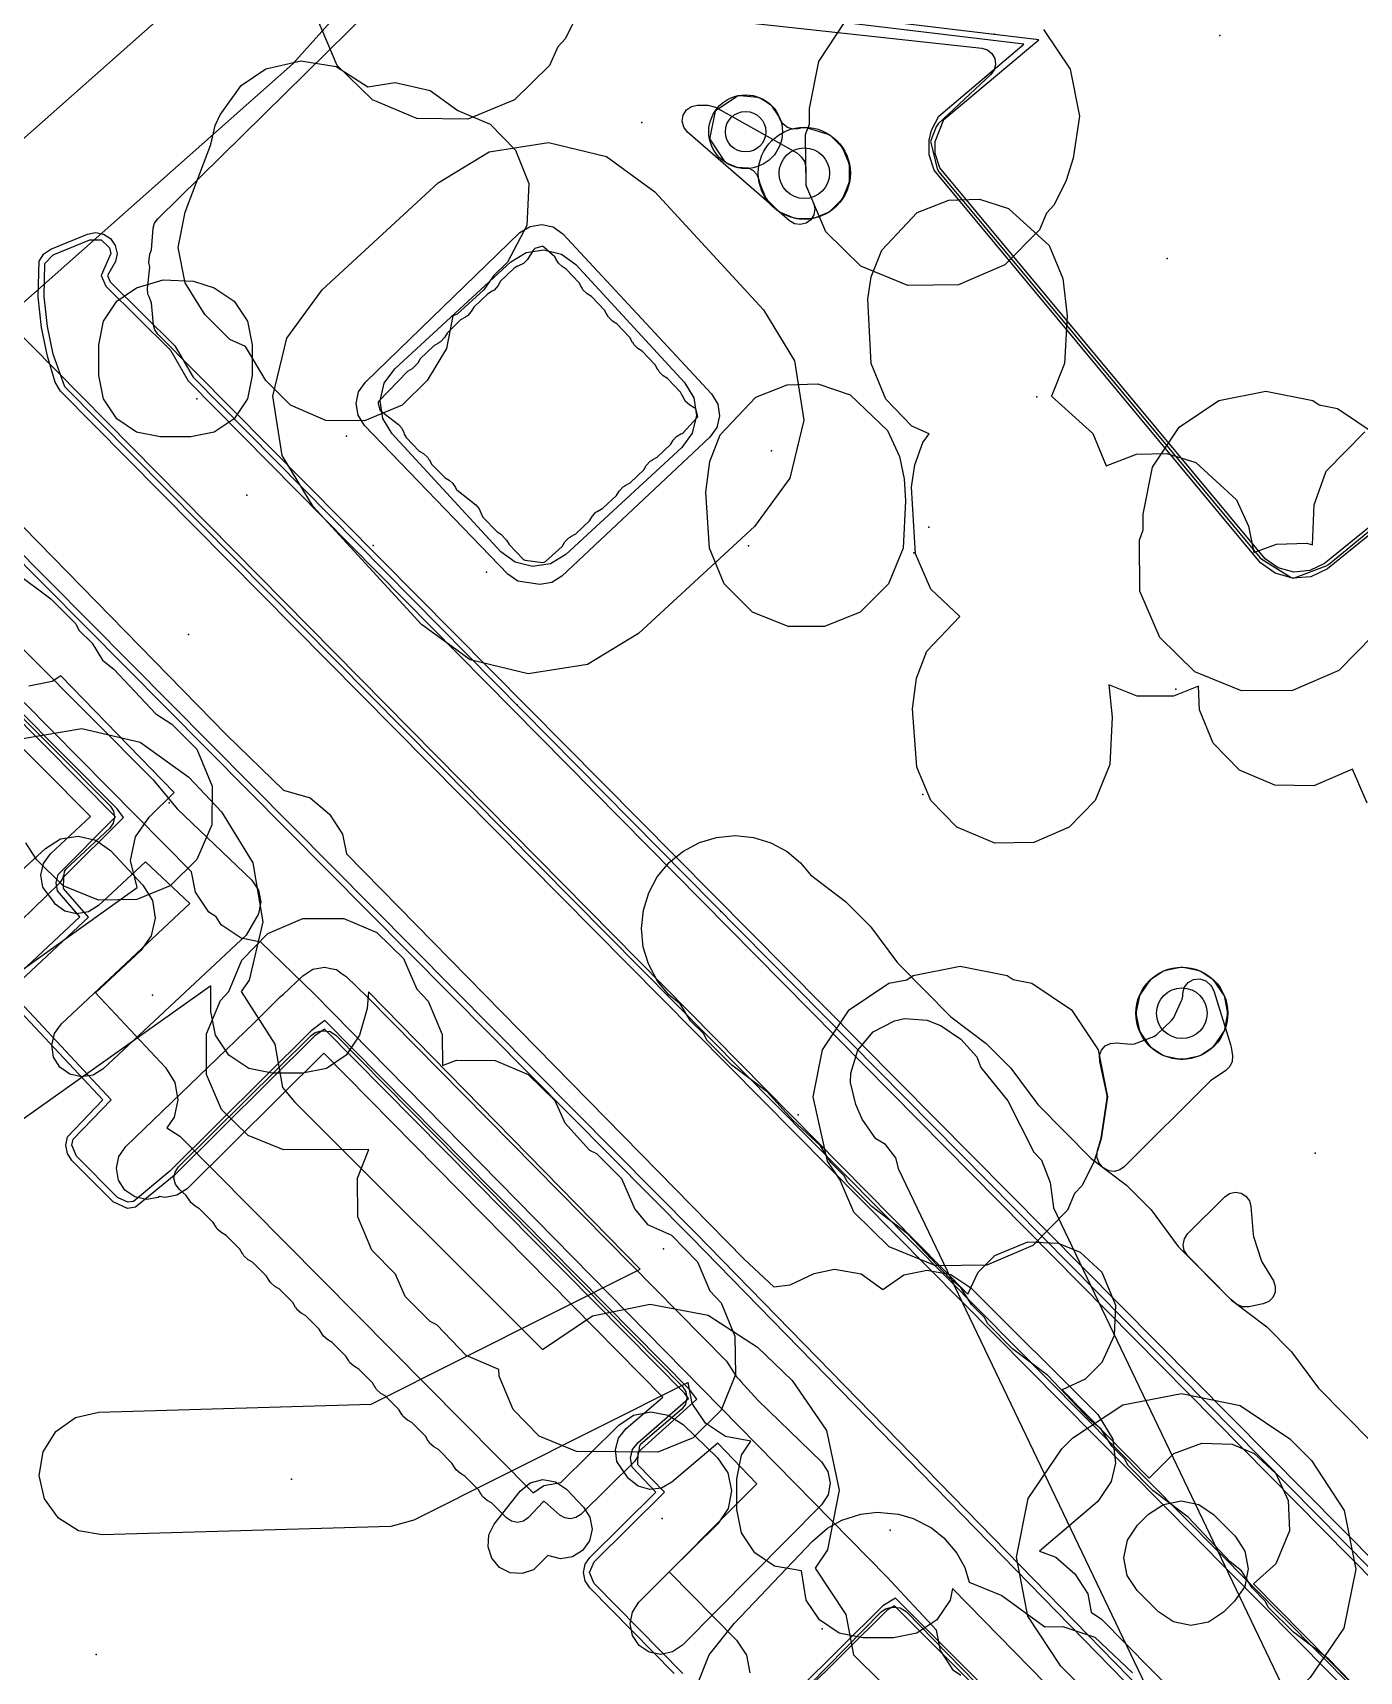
# Model space of a CAD drawing. Header units: metres. Extents: x -2677 to -840, y 169 to 1487.
# Drawn here: x -1952.8 to -1909.6, y 849.7 to 903.1 of the extents above; entities that cross this region are included whole.
import ezdxf

# ---------------------------------------------------------------- set-up
doc = ezdxf.new("R2010")
doc.units = ezdxf.units.M
for name, color, linetype in [('AI_GREENING_ALLOWED_ZONE', 4, 'Continuous'), ('AI_GREENING_EXCLUSIONS', 1, 'Continuous'), ('AI_GREENING_LAWN', 82, 'Continuous'), ('AI_GREENING_REJECTED', 6, 'Continuous'), ('AI_GREENING_SHRUBS', 92, 'Continuous')]:
    doc.layers.add(name, color=color, linetype=linetype)

# ---------------------------------------------------------------- blocks, each defined once
blk = doc.blocks.new('AI_SHRUB')
for radius in [1, 0.55]:
    blk.add_circle((0, 0), radius)

msp = doc.modelspace()

# ---------------------------------------------------------------- linework, layer by layer
at = {"layer": 'AI_GREENING_ALLOWED_ZONE'}
for points in [[(-1931.508, 899.846), (-1931.63, 900.006), (-1931.679, 900.2), (-1931.648, 900.398), (-1931.541, 900.568), (-1931.376, 900.683), (-1931.179, 900.723), (-1930.838, 900.723), (-1930.592, 900.659), (-1927.945, 899.164), (-1927.84, 899.085), (-1927.797, 899.043), (-1927.688, 898.882), (-1927.649, 898.692), (-1927.644, 898.153), (-1927.624, 898.058), (-1927.396, 897.527), (-1927.355, 897.34), (-1927.388, 897.152), (-1927.489, 896.989), (-1927.643, 896.877), (-1927.829, 896.83), (-1928.018, 896.857), (-1928.183, 896.953), (-1931.508, 899.846)], [(-1918.073, 869.573), (-1918.078, 869.76), (-1918.015, 869.935), (-1917.891, 870.075), (-1917.725, 870.16), (-1917.539, 870.178), (-1917.048, 870.133), (-1916.938, 870.148), (-1916.307, 870.386), (-1916.225, 870.437), (-1915.728, 870.904), (-1915.672, 870.982), (-1915.391, 871.604), (-1915.369, 871.698), (-1915.366, 871.776), (-1915.318, 871.976), (-1915.192, 872.14), (-1915.012, 872.239), (-1914.807, 872.257), (-1914.612, 872.191), (-1914.46, 872.051), (-1914.43, 872.009), (-1914.359, 871.868), (-1913.808, 870.121), (-1913.789, 870.039), (-1913.751, 869.758), (-1913.76, 869.573), (-1913.836, 869.403), (-1913.968, 869.274), (-1914.43, 868.965), (-1914.467, 868.934), (-1917.275, 866.135), (-1917.421, 866.034), (-1917.594, 865.99), (-1917.771, 866.01), (-1917.93, 866.09), (-1917.969, 866.12), (-1918.103, 866.273), (-1918.165, 866.466), (-1918.145, 866.668), (-1918.032, 867.031), (-1918.023, 867.068), (-1917.826, 868.375), (-1917.829, 868.465), (-1918.073, 869.573)], [(-1912.414, 862.421), (-1912.35, 862.243), (-1912.356, 862.055), (-1912.432, 861.882), (-1912.567, 861.749), (-1912.741, 861.676), (-1913.211, 861.578), (-1913.423, 861.579), (-1913.615, 861.668), (-1913.747, 861.768), (-1913.802, 861.816), (-1915.21, 863.247), (-1915.317, 863.41), (-1915.354, 863.6), (-1915.315, 863.79), (-1915.207, 863.952), (-1913.995, 865.164), (-1913.838, 865.27), (-1913.654, 865.31), (-1913.468, 865.279), (-1913.306, 865.182), (-1913.192, 865.031), (-1913.143, 864.848), (-1913.073, 863.929), (-1913.062, 863.871), (-1912.807, 863.094), (-1912.785, 863.044), (-1912.414, 862.421)]]:
    msp.add_lwpolyline(points, close=True, dxfattribs=at)
at = {"layer": 'AI_GREENING_EXCLUSIONS'}
for points in [[(-1936.208, 911.169), (-1944.361, 902.069), (-1953.744, 893.763), (-1922.375, 861.985), (-1922.033, 862.706), (-1921.493, 863.246), (-1920.417, 863.694), (-1919.431, 863.655), (-1918.708, 863.353), (-1918.009, 862.706), (-1917.561, 861.63), (-1917.6, 860.644), (-1918.009, 859.762), (-1918.549, 859.222), (-1919.298, 858.868), (-1916.464, 855.997), (-1915.661, 856.799), (-1914.744, 857.14), (-1913.758, 857.101), (-1913.035, 856.799), (-1912.336, 856.152), (-1911.927, 855.27), (-1911.888, 854.284), (-1912.336, 853.208), (-1913.061, 852.55), (-1870.054, 808.983)], [(-1972.187, 904.971), (-1931.388, 863.842), (-1902.285, 834.041)], [(-1972.064, 905.129), (-1931.245, 863.982), (-1902.142, 834.181)], [(-1959.253, 904.894), (-1953.679, 899.162), (-1947.099, 904.986)], [(-1871.71, 857.333), (-1903.894, 891.093), (-1910.647, 885.616), (-1911.197, 885.362), (-1911.197, 885.362), (-1911.785, 885.316), (-1912.359, 885.475), (-1912.836, 885.811), (-1923.472, 898.605), (-1923.63, 899.106), (-1923.634, 899.577), (-1923.558, 899.902), (-1923.315, 900.367), (-1920.549, 902.704), (-1933.957, 904.326)], [(-1871.428, 857.326), (-1903.877, 891.365), (-1910.744, 885.791), (-1911.226, 885.56), (-1911.226, 885.56), (-1911.746, 885.512), (-1912.254, 885.645), (-1912.682, 885.94), (-1923.288, 898.683), (-1923.434, 899.147), (-1923.437, 899.539), (-1923.148, 900.258), (-1920.06, 902.846), (-1933.94, 904.526)], [(-1935.089, 903.684), (-1935.482, 902.894), (-1935.731, 902.627), (-1936.003, 902.014), (-1937.147, 900.891), (-1938.669, 900.271), (-1940.33, 900.287), (-1941.775, 900.891), (-1942.919, 902.014), (-1943.566, 903.523)], [(-1919.905, 903.189), (-1919.037, 901.892), (-1918.733, 900.361), (-1918.94, 898.99), (-1919.166, 898.265), (-1919.559, 897.475), (-1919.808, 897.208), (-1920.037, 896.659), (-1921.16, 895.515), (-1922.669, 894.868), (-1924.33, 894.852), (-1925.852, 895.472), (-1926.996, 896.595), (-1927.643, 898.104), (-1927.659, 899.765), (-1927.535, 900.101), (-1927.535, 900.614), (-1927.231, 902.145), (-1926.363, 903.442)], [(-1909.353, 877.989), (-1909.833, 879.096), (-1911.098, 878.548), (-1912.367, 878.565), (-1913.518, 879.063), (-1914.373, 879.94), (-1914.826, 881.024), (-1914.854, 881.796), (-1915.665, 881.474), (-1916.853, 881.474), (-1917.774, 881.842), (-1917.671, 880.785), (-1917.748, 879.24), (-1918.218, 878.075), (-1919.073, 877.198), (-1920.224, 876.7), (-1921.493, 876.683), (-1922.725, 877.198), (-1923.58, 878.075), (-1924.033, 879.159), (-1924.178, 881.059), (-1924.048, 882.057), (-1923.709, 882.932), (-1922.629, 884.069), (-1923.581, 884.955), (-1924.079, 886.106), (-1924.211, 888.277), (-1924.094, 889.004), (-1923.833, 889.728), (-1923.627, 890.014), (-1923.627, 890.014), (-1924.192, 890.267), (-1925.047, 891.144), (-1925.517, 892.309), (-1925.632, 894.399), (-1925.515, 895.126), (-1925.176, 896.001), (-1924.016, 897.223), (-1922.986, 897.63), (-1921.992, 897.657), (-1921.043, 897.357), (-1919.718, 896.146), (-1919.271, 895.071), (-1919.138, 893.854), (-1919.215, 892.309), (-1919.644, 891.242), (-1918.297, 890.024), (-1917.857, 888.974), (-1916.879, 889.352), (-1915.885, 889.379), (-1914.936, 889.079), (-1913.611, 887.868), (-1913.225, 887.012), (-1913.055, 886.147), (-1912.312, 886.426), (-1911.318, 886.453), (-1911.141, 886.397), (-1911.081, 887.703), (-1910.692, 888.801), (-1909.433, 890.08)], [(-1877.96, 816.723), (-1951.935, 891.408), (-1952.108, 891.699), (-1952.363, 892.548), (-1952.554, 893.477), (-1952.665, 894.481), (-1952.633, 895.641), (-1952.48, 895.874), (-1952.249, 896.029), (-1951.062, 896.516), (-1950.799, 896.569), (-1950.535, 896.519), (-1950.31, 896.373), (-1950.156, 896.153), (-1950.096, 895.891), (-1950.14, 895.626), (-1950.408, 895.17), (-1950.314, 894.963), (-1948.21, 892.883), (-1947.614, 891.864), (-1893.175, 836.778)], [(-1877.818, 816.864), (-1951.793, 891.548), (-1952.171, 892.606), (-1952.358, 893.516), (-1952.465, 894.485), (-1952.447, 895.567), (-1952.173, 895.844), (-1950.986, 896.331), (-1950.61, 896.333), (-1950.339, 896.072), (-1950.296, 895.885), (-1950.609, 895.175), (-1950.462, 894.828), (-1948.351, 892.741), (-1947.776, 891.743), (-1893.178, 836.498)], [(-1909.158, 883.445), (-1910.281, 882.301), (-1911.79, 881.654), (-1913.45, 881.638), (-1914.973, 882.258), (-1916.117, 883.382), (-1916.764, 884.89), (-1916.78, 886.551), (-1916.656, 886.887), (-1916.656, 887.4), (-1916.351, 888.931), (-1915.484, 890.229), (-1914.187, 891.096), (-1912.656, 891.4), (-1911.125, 891.096), (-1911.125, 891.096), (-1910.926, 890.963), (-1910.323, 890.843), (-1909.026, 889.976)], [(-1961.21, 891.087), (-1948.914, 878.749), (-1948.134, 877.797), (-1945.707, 875.473), (-1945.488, 875.15), (-1945.409, 874.768), (-1945.483, 874.384), (-1945.892, 873.686), (-1950.542, 869.333), (-1950.873, 869.127), (-1951.258, 869.064), (-1951.638, 869.152), (-1951.955, 869.38), (-1952.161, 869.711), (-1952.225, 870.096), (-1952.136, 870.476), (-1951.909, 870.793), (-1947.725, 874.71), (-1949.165, 876.075), (-1950.695, 874.648), (-1951.027, 874.443), (-1951.412, 874.38), (-1951.791, 874.469), (-1952.108, 874.697), (-1952.128, 874.723), (-1952.129, 874.725), (-1952.134, 874.732), (-1952.518, 875.248), (-1952.581, 875.633), (-1952.492, 876.013), (-1952.264, 876.33), (-1950.96, 877.546), (-1961.911, 888.562)], [(-1953.233, 872.203), (-1951.024, 874.27), (-1951.844, 875.202), (-1951.834, 875.582), (-1949.888, 877.514), (-1950.093, 877.798), (-1961.887, 889.654)], [(-1953.369, 872.349), (-1951.306, 874.28), (-1952.032, 875.131), (-1952.077, 875.399), (-1952.016, 875.664), (-1950.149, 877.534), (-1961.885, 889.376)], [(-1954.095, 887.946), (-1946.523, 880.206), (-1944.673, 878.404), (-1943.797, 878.155), (-1943.176, 877.623), (-1942.747, 876.973), (-1942.622, 876.328), (-1929.656, 863.132), (-1928.696, 862.231), (-1928.163, 862.294), (-1927.377, 862.657), (-1926.71, 862.802), (-1925.847, 862.646), (-1925.135, 862.142), (-1924.456, 862.623), (-1923.691, 862.776), (-1922.926, 862.625), (-1922.276, 862.193), (-1918.135, 858.067), (-1917.643, 857.262), (-1917.554, 856.487), (-1917.698, 855.888), (-1918.13, 855.239), (-1920.037, 853.612), (-1919.498, 853.42), (-1918.882, 852.883), (-1918.459, 852.229), (-1918.348, 851.632), (-1918.014, 851.405), (-1910.755, 844.052)], [(-1953.41, 885.512), (-1952.251, 884.637), (-1951.441, 883.827), (-1951.336, 883.623), (-1950.907, 883.194), (-1950.565, 882.644), (-1950.194, 882.345), (-1948.831, 880.898), (-1948.307, 880.556), (-1947.497, 879.745), (-1946.992, 878.538), (-1947.006, 877.283), (-1947.497, 876.144), (-1948.363, 875.296), (-1949.446, 874.843), (-1950.702, 874.829), (-1951.853, 875.296), (-1952.719, 876.144), (-1953.067, 876.688)], [(-1956.22, 870.39), (-1949.435, 875.234), (-1949.656, 876.121), (-1949.494, 876.885), (-1949.053, 877.528), (-1948.232, 878.329), (-1951.923, 882.131), (-1952.205, 881.943), (-1952.97, 881.79)], [(-1922.603, 849.57), (-1922.839, 849.731), (-1923.266, 850.385), (-1923.39, 851.043), (-1925.005, 852.778), (-1943.676, 871.774), (-1945.407, 873.455), (-1946.052, 873.586), (-1946.699, 874.022), (-1946.868, 874.278), (-1947.106, 874.437), (-1947.538, 875.087), (-1947.668, 875.744), (-1953.123, 881.266)], [(-1953.166, 880.095), (-1951.241, 880.412), (-1949.341, 879.969), (-1947.756, 878.832), (-1946.696, 877.7), (-1945.666, 876.043), (-1945.349, 874.118), (-1945.792, 872.218), (-1946.053, 871.854), (-1944.948, 870.137), (-1944.699, 868.72), (-1944.307, 868.254), (-1936.232, 860.189), (-1934.604, 861.278), (-1932.723, 861.658), (-1930.836, 861.301), (-1929.223, 860.26), (-1928.099, 859.178), (-1926.972, 857.548), (-1926.567, 855.608), (-1926.948, 853.662), (-1927.348, 853.067), (-1926.348, 851.556), (-1926.093, 850.244), (-1920.454, 844.669)], [(-1954.982, 874.17), (-1952.431, 876.51), (-1951.934, 876.819), (-1951.357, 876.914), (-1950.787, 876.781), (-1950.311, 876.44), (-1949.251, 875.308), (-1948.942, 874.811), (-1948.847, 874.234), (-1948.98, 873.664), (-1949.321, 873.188), (-1950.8, 871.803), (-1948.52, 869.368), (-1948.215, 868.881), (-1948.115, 868.315), (-1948.236, 867.753), (-1948.468, 867.411), (-1948.052, 867.131), (-1936.537, 855.518), (-1936.183, 855.752), (-1935.637, 855.857), (-1933.745, 857.725), (-1933.265, 858.044), (-1932.7, 858.158), (-1932.135, 858.051), (-1931.651, 857.739), (-1930.527, 856.657), (-1930.189, 856.168), (-1930.067, 855.585), (-1930.181, 855.002), (-1930.513, 854.509), (-1932.103, 852.939), (-1929.911, 850.719), (-1929.588, 850.231), (-1929.476, 849.656)], [(-1907.384, 846.773), (-1910.61, 850.104), (-1911.763, 850.977), (-1912.574, 851.787), (-1912.68, 851.992), (-1913.108, 852.42), (-1913.45, 852.972), (-1913.822, 853.272), (-1915.185, 854.722), (-1916.338, 855.595), (-1917.148, 856.405), (-1917.254, 856.61), (-1917.682, 857.038), (-1918.024, 857.59), (-1918.396, 857.891), (-1919.759, 859.34), (-1920.912, 860.213), (-1921.722, 861.024), (-1921.828, 861.229), (-1922.256, 861.656), (-1922.598, 862.208), (-1922.97, 862.508), (-1924.333, 863.958), (-1925.486, 864.831), (-1926.296, 865.642), (-1926.402, 865.847), (-1926.83, 866.274), (-1927.172, 866.826), (-1928.072, 867.66), (-1928.907, 868.576), (-1930.06, 869.449), (-1930.87, 870.26), (-1930.977, 870.465), (-1931.404, 870.893), (-1931.747, 871.445), (-1932.118, 871.745), (-1932.481, 872.184), (-1932.78, 872.745), (-1932.78, 872.745), (-1932.946, 873.296), (-1933.005, 873.903), (-1932.943, 874.499), (-1932.77, 875.063), (-1932.49, 875.582), (-1932.104, 876.05), (-1931.658, 876.414), (-1931.114, 876.704), (-1930.559, 876.87), (-1929.947, 876.929), (-1929.356, 876.867), (-1928.789, 876.692), (-1928.26, 876.406), (-1927.819, 876.037), (-1927.499, 875.644), (-1926.352, 874.778), (-1925.542, 873.967), (-1924.666, 872.783), (-1922.925, 871.026), (-1921.778, 870.16), (-1920.968, 869.349), (-1920.092, 868.165), (-1918.351, 866.408), (-1917.204, 865.542), (-1916.394, 864.731), (-1915.518, 863.546), (-1913.776, 861.79), (-1912.63, 860.924), (-1911.82, 860.113), (-1910.943, 858.928), (-1909.202, 857.172)], [(-1915.823, 845.199), (-1922.872, 852.401), (-1922.947, 852.024), (-1923.381, 851.375), (-1924.03, 850.941), (-1924.795, 850.789), (-1925.795, 850.789), (-1926.56, 850.941), (-1927.209, 851.375), (-1927.643, 852.024), (-1927.795, 852.978), (-1928.667, 853.13), (-1929.316, 853.564), (-1929.75, 854.213), (-1929.902, 854.978), (-1929.902, 855.978), (-1929.75, 856.743), (-1929.447, 857.197), (-1930.269, 857.349), (-1930.918, 857.783), (-1931.352, 858.432), (-1931.487, 859.11), (-1940.419, 854.627), (-1941.171, 854.42), (-1950.576, 854.145), (-1951.346, 854.275), (-1952.007, 854.689), (-1952.459, 855.325), (-1952.633, 856.086), (-1952.503, 856.855), (-1952.089, 857.516), (-1951.453, 857.969), (-1950.692, 858.143), (-1941.817, 858.401), (-1933.051, 862.801), (-1941.901, 871.842), (-1941.94, 871.297), (-1942.19, 870.427), (-1942.624, 869.778), (-1943.273, 869.344), (-1944.038, 869.192), (-1945.038, 869.192), (-1945.803, 869.344), (-1946.452, 869.778), (-1946.886, 870.427), (-1947.038, 871.192), (-1947.038, 872.03), (-1953.496, 867.456)], [(-1931.936, 849.633), (-1934.693, 852.425), (-1934.843, 852.653), (-1934.895, 852.922), (-1934.84, 853.189), (-1934.687, 853.415), (-1932.541, 855.534), (-1933.31, 856.357), (-1933.362, 856.642), (-1933.294, 856.924), (-1933.118, 857.154), (-1931.468, 858.591), (-1931.59, 858.753), (-1943.33, 870.626), (-1943.645, 870.403), (-1948.238, 865.85), (-1949.49, 864.824), (-1949.749, 864.785), (-1950.22, 864.992), (-1951.563, 866.347), (-1951.714, 866.575), (-1951.766, 866.843), (-1951.712, 867.111), (-1950.562, 868.325), (-1953.402, 871.359)], [(-1931.653, 849.631), (-1934.551, 852.566), (-1934.695, 852.92), (-1934.546, 853.273), (-1932.254, 855.536), (-1933.125, 856.433), (-1933.113, 856.838), (-1931.204, 858.573), (-1931.439, 858.884), (-1943.324, 870.906), (-1943.765, 870.565), (-1948.378, 865.993), (-1949.556, 865.013), (-1949.741, 864.985), (-1950.078, 865.133), (-1951.421, 866.488), (-1951.566, 866.842), (-1951.527, 867.033), (-1950.283, 868.32), (-1953.256, 871.496)], [(-1903.525, 821.992), (-1924.615, 866.055), (-1924.712, 866.434), (-1925.056, 866.86), (-1925.363, 867.054), (-1925.813, 867.691), (-1926.024, 868.165), (-1926.195, 868.888), (-1926.186, 869.188), (-1925.954, 869.933), (-1925.455, 870.533), (-1924.764, 870.896), (-1924.436, 870.964), (-1923.694, 870.913), (-1923.242, 870.735), (-1922.603, 870.292), (-1922.074, 869.719), (-1921.948, 869.377), (-1921.07, 868.292), (-1920.224, 866.616), (-1919.973, 866.353), (-1919.69, 865.626), (-1919.58, 864.799), (-1899.304, 822.439)], [(-1903.525, 821.992), (-1924.615, 866.055), (-1924.712, 866.434), (-1925.056, 866.86), (-1925.363, 867.054), (-1925.813, 867.691), (-1926.024, 868.165), (-1926.195, 868.888), (-1926.186, 869.188), (-1925.954, 869.933), (-1925.455, 870.533), (-1924.764, 870.896), (-1924.436, 870.964), (-1923.694, 870.913), (-1923.242, 870.735), (-1922.603, 870.292), (-1922.074, 869.719), (-1921.948, 869.377), (-1921.07, 868.292), (-1920.224, 866.616), (-1919.973, 866.353), (-1919.69, 865.626), (-1919.58, 864.799), (-1899.304, 822.439)], [(-1931.204, 849.233), (-1930.802, 850.237), (-1929.981, 851.26), (-1927.437, 853.947), (-1926.948, 854.364), (-1926.471, 854.627), (-1925.852, 854.825), (-1925.329, 854.886), (-1924.634, 854.825), (-1924.152, 854.685), (-1923.55, 854.372), (-1923.153, 854.055), (-1922.727, 853.553), (-1922.465, 853.083), (-1922.329, 852.608), (-1921.267, 852.177), (-1919.865, 851.148), (-1919.279, 851.164), (-1918.229, 850.812), (-1917.005, 849.653)], [(-1919.061, 846.414), (-1924.728, 852.087), (-1925.139, 851.837), (-1930.717, 846.309)], [(-1919.206, 846.277), (-1924.755, 851.837), (-1925.003, 851.691), (-1930.576, 846.167)]]:
    msp.add_lwpolyline(points, dxfattribs=at)
for points in [[(-1946.054, 901.361), (-1945.246, 901.9), (-1944.106, 902.167), (-1942.951, 901.978), (-1941.924, 901.316), (-1941.03, 901.462), (-1939.89, 901.195), (-1938.991, 900.55), (-1937.932, 900.098), (-1937.114, 899.261), (-1936.678, 898.174), (-1936.74, 896.807), (-1937.368, 895.61), (-1937.825, 895.164), (-1938.144, 894.701), (-1939.01, 893.913), (-1939.15, 893.863), (-1939.364, 892.793), (-1939.993, 891.757), (-1940.803, 890.947), (-1942.028, 890.435), (-1943.294, 890.451), (-1944.441, 890.947), (-1945.251, 891.757), (-1945.906, 892.858), (-1946.421, 893.09), (-1947.231, 893.9), (-1947.872, 894.936), (-1948.102, 896.084), (-1947.875, 897.232), (-1947.041, 899.44), (-1946.895, 900.06), (-1946.736, 900.41), (-1946.054, 901.361)], [(-1945.02, 891.238), (-1944.56, 893.134), (-1943.41, 894.71), (-1939.63, 898.189), (-1937.965, 899.205), (-1936.037, 899.506), (-1934.141, 899.047), (-1932.565, 897.897), (-1929.031, 894.057), (-1928.015, 892.392), (-1927.714, 890.464), (-1928.173, 888.568), (-1929.323, 886.992), (-1933.104, 883.513), (-1934.769, 882.497), (-1936.697, 882.196), (-1938.593, 882.655), (-1940.169, 883.805), (-1943.703, 887.645), (-1944.719, 889.31), (-1945.02, 891.238)], [(-1935.886, 896.753), (-1935.565, 896.531), (-1930.726, 891.317), (-1930.522, 890.986), (-1930.46, 890.603), (-1930.548, 890.224), (-1930.774, 889.908), (-1935.599, 885.374), (-1935.93, 885.167), (-1936.315, 885.103), (-1937.039, 885.217), (-1937.359, 885.44), (-1942.026, 890.29), (-1942.237, 890.618), (-1942.306, 891.001), (-1942.223, 891.382), (-1942.001, 891.702), (-1936.964, 896.569), (-1936.632, 896.774), (-1936.247, 896.835), (-1935.886, 896.753)], [(-1941.523, 891.093), (-1941.385, 891.662), (-1941.04, 892.135), (-1937.26, 895.614), (-1936.76, 895.919), (-1936.182, 896.009), (-1935.613, 895.871), (-1935.14, 895.526), (-1931.606, 891.687), (-1931.301, 891.187), (-1931.211, 890.609), (-1931.349, 890.04), (-1931.694, 889.567), (-1935.474, 886.088), (-1935.974, 885.783), (-1936.552, 885.693), (-1937.121, 885.831), (-1937.593, 886.176), (-1941.128, 890.015), (-1941.432, 890.515), (-1941.523, 891.093)], [(-1946.926, 890.072), (-1947.691, 889.919), (-1948.691, 889.919), (-1949.456, 890.072), (-1950.105, 890.505), (-1950.539, 891.154), (-1950.691, 891.919), (-1950.691, 892.919), (-1950.539, 893.685), (-1950.105, 894.334), (-1949.456, 894.767), (-1948.587, 895.031), (-1947.601, 894.992), (-1946.926, 894.767), (-1946.277, 894.334), (-1945.843, 893.685), (-1945.691, 892.919), (-1945.691, 891.919), (-1945.843, 891.154), (-1946.277, 890.505), (-1946.926, 890.072)], [(-1924.599, 889.273), (-1924.444, 888.554), (-1924.405, 887.837), (-1924.482, 886.292), (-1924.952, 885.127), (-1925.874, 884.205), (-1927.039, 883.735), (-1928.227, 883.735), (-1929.392, 884.205), (-1930.314, 885.127), (-1930.784, 886.292), (-1930.912, 888.111), (-1930.782, 889.109), (-1930.443, 889.984), (-1929.283, 891.206), (-1928.253, 891.613), (-1927.259, 891.64), (-1926.209, 891.288), (-1924.985, 890.129), (-1924.599, 889.273)], [(-1944.667, 866.686), (-1945.82, 867.154), (-1946.688, 868.003), (-1947.18, 869.143), (-1947.18, 870.471), (-1946.726, 871.554), (-1946.454, 871.845), (-1946.025, 872.87), (-1945.176, 873.738), (-1944.036, 874.23), (-1942.708, 874.23), (-1941.625, 873.776), (-1940.757, 872.927), (-1940.321, 871.921), (-1939.952, 871.532), (-1939.498, 870.449), (-1939.484, 869.437), (-1939.035, 869.61), (-1937.777, 869.596), (-1936.694, 869.142), (-1935.826, 868.293), (-1935.508, 867.568), (-1934.696, 866.678), (-1934.471, 866.57), (-1933.66, 865.759), (-1933.224, 864.753), (-1932.809, 864.255), (-1932.028, 863.914), (-1931.179, 863.046), (-1930.781, 862.097), (-1930.412, 861.708), (-1929.958, 860.625), (-1929.944, 859.367), (-1930.412, 858.214), (-1931.318, 857.308), (-1932.471, 856.84), (-1935.127, 856.862), (-1936.337, 857.368), (-1937.186, 858.236), (-1937.64, 859.319), (-1937.654, 859.538), (-1938.723, 859.986), (-1939.671, 860.993), (-1939.896, 861.101), (-1940.707, 861.912), (-1941.025, 862.637), (-1941.795, 863.426), (-1942.249, 864.509), (-1942.263, 865.767), (-1941.887, 866.701), (-1944.667, 866.686)], [(-1922.621, 872.673), (-1921.09, 872.369), (-1920.891, 872.235), (-1920.288, 872.116), (-1918.991, 871.248), (-1918.123, 869.951), (-1917.819, 868.42), (-1918.026, 867.049), (-1918.252, 866.324), (-1918.645, 865.534), (-1918.897, 865.264), (-1919.124, 864.72), (-1920.247, 863.576), (-1921.756, 862.929), (-1923.417, 862.913), (-1924.939, 863.533), (-1926.083, 864.656), (-1926.545, 865.722), (-1926.948, 866.324), (-1927.409, 868.42), (-1927.105, 869.951), (-1926.237, 871.248), (-1924.94, 872.116), (-1924.357, 872.231), (-1924.152, 872.369), (-1922.621, 872.673)], [(-1931.665, 850.551), (-1931.989, 850.333), (-1932.371, 850.255), (-1932.754, 850.329), (-1933.079, 850.544), (-1933.298, 850.868), (-1933.376, 851.25), (-1933.302, 851.633), (-1933.087, 851.958), (-1929.247, 855.81), (-1930.522, 857.139), (-1932.011, 855.863), (-1932.351, 855.672), (-1932.738, 855.625), (-1933.114, 855.73), (-1933.421, 855.971), (-1933.437, 855.995), (-1933.444, 856), (-1933.463, 856.033), (-1933.808, 856.539), (-1933.854, 856.927), (-1933.749, 857.302), (-1933.508, 857.609), (-1932.314, 858.633), (-1943.36, 869.84), (-1947.815, 865.424), (-1948.141, 865.209), (-1948.524, 865.135), (-1948.707, 865.172), (-1948.751, 865.143), (-1949.135, 865.074), (-1949.516, 865.157), (-1949.837, 865.38), (-1950.048, 865.708), (-1950.117, 866.092), (-1950.034, 866.473), (-1949.811, 866.794), (-1945.627, 870.832), (-1944.766, 871.685), (-1944.677, 871.748), (-1944.039, 872.364), (-1943.878, 872.468), (-1943.716, 872.572), (-1943.714, 872.573), (-1943.711, 872.575), (-1943.522, 872.609), (-1943.333, 872.644), (-1943.33, 872.643), (-1943.327, 872.644), (-1943.139, 872.603), (-1942.951, 872.563), (-1942.949, 872.562), (-1942.946, 872.561), (-1942.788, 872.451), (-1942.629, 872.342), (-1941.933, 871.669), (-1930.235, 859.804), (-1929.908, 859.294), (-1929.847, 859.228), (-1929.795, 859.188), (-1929.769, 859.143), (-1929.216, 858.54), (-1927.143, 856.532), (-1926.927, 856.209), (-1926.851, 855.828), (-1926.926, 855.447), (-1927.14, 855.122), (-1931.665, 850.551)], [(-1920.415, 851.502), (-1920.788, 853.417), (-1920.399, 855.329), (-1919.309, 856.946), (-1918.945, 857.307), (-1917.321, 858.381), (-1915.406, 858.754), (-1913.494, 858.365), (-1911.874, 857.272), (-1911.176, 856.567), (-1910.102, 854.941), (-1909.731, 853.026), (-1910.122, 851.112), (-1911.213, 849.498), (-1911.576, 849.139), (-1913.198, 848.066), (-1915.113, 847.694), (-1917.025, 848.083), (-1918.643, 849.174), (-1919.339, 849.876), (-1920.415, 851.502)], [(-1936.059, 853.475), (-1936.52, 853.008), (-1936.891, 852.885), (-1937.28, 852.914), (-1937.629, 853.09), (-1937.883, 853.385), (-1938.006, 853.756), (-1937.977, 854.145), (-1937.801, 854.494), (-1936.963, 855.567), (-1936.635, 855.839), (-1936.224, 855.95), (-1935.803, 855.879), (-1935.45, 855.64), (-1934.891, 855.052), (-1934.683, 854.722), (-1934.616, 854.338), (-1934.702, 853.957), (-1934.927, 853.638), (-1935.257, 853.43), (-1935.641, 853.363), (-1936.059, 853.475)], [(-1917.288, 853.402), (-1917.171, 853.976), (-1916.844, 854.461), (-1916.482, 854.82), (-1915.995, 855.142), (-1915.421, 855.254), (-1914.847, 855.137), (-1914.361, 854.809), (-1913.664, 854.106), (-1913.342, 853.618), (-1913.231, 853.043), (-1913.348, 852.469), (-1913.676, 851.985), (-1914.037, 851.627), (-1914.524, 851.306), (-1915.098, 851.194), (-1915.672, 851.311), (-1916.157, 851.638), (-1916.853, 852.34), (-1917.176, 852.828), (-1917.288, 853.402)]]:
    msp.add_lwpolyline(points, close=True, dxfattribs=at)
at = {"layer": 'AI_GREENING_LAWN'}
for points in [[(-1872, 857.031), (-1892.548, 837.304), (-1892.79, 837.175), (-1892.832, 837.166), (-1892.998, 837.159), (-1893.157, 837.206), (-1893.292, 837.303), (-1948.767, 893.26), (-1948.867, 893.403), (-1948.911, 893.571), (-1948.969, 894.284), (-1949.044, 894.476), (-1949.088, 894.561), (-1949.104, 894.753), (-1949.027, 895.446), (-1949.055, 895.599), (-1949.03, 895.868), (-1948.977, 896.009), (-1948.916, 896.71), (-1948.87, 896.88), (-1948.768, 897.023), (-1941.177, 904.505)], [(-1940.772, 904.646), (-1921.91, 902.578), (-1921.73, 902.523), (-1921.73, 902.523), (-1921.583, 902.404), (-1921.491, 902.239), (-1921.466, 902.052), (-1921.512, 901.869), (-1921.623, 901.716), (-1923.339, 900.11), (-1923.401, 900.02), (-1923.574, 899.576), (-1923.582, 899.54), (-1923.579, 899.503), (-1923.368, 898.646), (-1923.318, 898.547), (-1912.853, 885.984), (-1912.793, 885.932), (-1911.829, 885.331), (-1911.778, 885.314), (-1911.726, 885.321), (-1910.691, 885.718), (-1910.622, 885.758), (-1904.327, 890.922)], [(-1961.517, 889.146), (-1950.319, 877.893), (-1950.209, 877.726), (-1950.173, 877.531), (-1950.216, 877.336), (-1950.332, 877.174), (-1951.778, 875.824), (-1951.801, 875.794), (-1951.814, 875.758), (-1951.834, 875.649), (-1951.884, 875.505), (-1951.975, 875.383), (-1953.668, 873.722)], [(-1929.279, 847.485), (-1925.193, 851.64), (-1925.055, 851.739), (-1924.891, 851.786), (-1924.795, 851.797), (-1924.572, 851.77), (-1924.383, 851.649), (-1918.909, 846.048)]]:
    msp.add_lwpolyline(points, dxfattribs=at)
for points in [[(-1928.036, 897.053), (-1927.942, 897.034), (-1927.455, 897.034), (-1927.36, 897.053), (-1926.91, 897.239), (-1926.83, 897.293), (-1926.486, 897.637), (-1926.432, 897.718), (-1926.246, 898.167), (-1926.227, 898.262), (-1926.227, 898.749), (-1926.246, 898.844), (-1926.432, 899.293), (-1926.486, 899.374), (-1926.821, 899.709), (-1926.924, 899.771), (-1927.632, 899.985), (-1927.766, 899.987), (-1927.895, 899.953), (-1928.075, 899.939), (-1928.248, 899.989), (-1928.392, 900.098), (-1928.488, 900.25), (-1928.532, 900.36), (-1928.736, 900.665), (-1928.804, 900.733), (-1929.101, 900.932), (-1929.214, 900.972), (-1929.803, 901.03), (-1929.844, 901.027), (-1929.881, 901.01), (-1930.568, 900.551), (-1930.601, 900.518), (-1930.619, 900.476), (-1930.779, 899.671), (-1930.779, 899.625), (-1930.761, 899.582), (-1930.319, 898.921), (-1930.21, 898.831), (-1929.902, 898.703), (-1929.785, 898.686), (-1929.712, 898.692), (-1929.532, 898.676), (-1929.369, 898.596), (-1929.245, 898.463), (-1929.177, 898.295), (-1929.151, 898.168), (-1928.964, 897.718), (-1928.911, 897.637), (-1928.566, 897.293), (-1928.486, 897.239), (-1928.036, 897.053)], [(-1940.249, 889.454), (-1940.106, 889.37), (-1939.964, 889.244), (-1939.93, 889.175), (-1939.924, 889.179), (-1939.833, 889.02), (-1939.407, 888.579), (-1939.274, 888.501), (-1939.151, 888.398), (-1939.066, 888.262), (-1939.047, 888.216), (-1939.02, 888.186), (-1938.406, 887.698), (-1938.294, 887.573), (-1938.23, 887.417), (-1938.227, 887.404), (-1938.164, 887.288), (-1937.723, 886.83), (-1937.584, 886.748), (-1937.399, 886.555), (-1937.322, 886.413), (-1936.863, 885.936), (-1936.83, 885.912), (-1936.791, 885.9), (-1936.231, 885.828), (-1936.181, 885.833), (-1936.137, 885.857), (-1935.59, 886.346), (-1935.498, 886.494), (-1935.371, 886.631), (-1935.305, 886.664), (-1935.308, 886.669), (-1935.148, 886.758), (-1934.702, 887.179), (-1934.616, 887.32), (-1934.489, 887.461), (-1934.42, 887.495), (-1934.423, 887.5), (-1934.263, 887.59), (-1933.817, 888.011), (-1933.731, 888.152), (-1933.604, 888.293), (-1933.535, 888.326), (-1933.538, 888.332), (-1933.379, 888.421), (-1932.932, 888.842), (-1932.847, 888.984), (-1932.719, 889.125), (-1932.65, 889.158), (-1932.653, 889.164), (-1932.494, 889.253), (-1932.047, 889.674), (-1931.968, 889.805), (-1931.861, 889.929), (-1931.719, 890.013), (-1931.679, 890.028), (-1931.651, 890.051), (-1931.196, 890.538), (-1931.174, 890.571), (-1931.178, 890.609), (-1931.226, 890.792), (-1931.247, 890.835), (-1931.283, 890.866), (-1931.433, 890.95), (-1931.585, 891.08), (-1931.673, 891.26), (-1931.675, 891.268), (-1931.733, 891.374), (-1932.152, 891.823), (-1932.293, 891.909), (-1932.433, 892.037), (-1932.466, 892.107), (-1932.471, 892.103), (-1932.559, 892.264), (-1932.978, 892.713), (-1933.119, 892.799), (-1933.259, 892.927), (-1933.292, 892.997), (-1933.297, 892.994), (-1933.385, 893.154), (-1933.804, 893.603), (-1933.945, 893.689), (-1934.085, 893.817), (-1934.118, 893.887), (-1934.123, 893.884), (-1934.212, 894.044), (-1934.63, 894.493), (-1934.771, 894.579), (-1934.911, 894.708), (-1934.944, 894.777), (-1934.949, 894.774), (-1935.038, 894.934), (-1935.456, 895.383), (-1935.586, 895.463), (-1935.71, 895.57), (-1935.792, 895.711), (-1935.808, 895.753), (-1935.832, 895.782), (-1936.184, 896.1), (-1936.216, 896.121), (-1936.255, 896.117), (-1936.444, 896.067), (-1936.483, 896.049), (-1936.513, 896.018), (-1936.733, 895.687), (-1936.855, 895.56), (-1937.014, 895.483), (-1937.049, 895.473), (-1937.153, 895.413), (-1937.594, 894.986), (-1937.677, 894.843), (-1937.803, 894.7), (-1937.872, 894.666), (-1937.868, 894.66), (-1938.027, 894.569), (-1938.467, 894.142), (-1938.551, 893.999), (-1938.676, 893.857), (-1938.745, 893.822), (-1938.742, 893.816), (-1938.9, 893.725), (-1939.34, 893.298), (-1939.424, 893.155), (-1939.549, 893.013), (-1939.618, 892.978), (-1939.615, 892.973), (-1939.773, 892.881), (-1940.213, 892.454), (-1940.295, 892.315), (-1940.481, 892.132), (-1940.63, 892.048), (-1941.569, 891.078), (-1941.591, 891.045), (-1941.587, 891.005), (-1941.533, 890.813), (-1941.517, 890.779), (-1941.491, 890.751), (-1940.926, 890.314), (-1940.817, 890.198), (-1940.75, 890.054), (-1940.735, 890), (-1940.675, 889.895), (-1940.249, 889.454)], [(-1914.87, 869.743), (-1914.781, 869.78), (-1914.376, 870.051), (-1914.308, 870.119), (-1914.037, 870.524), (-1914, 870.613), (-1913.905, 871.09), (-1913.905, 871.187), (-1914, 871.664), (-1914.037, 871.754), (-1914.308, 872.158), (-1914.376, 872.227), (-1914.781, 872.497), (-1914.87, 872.534), (-1915.348, 872.629), (-1915.444, 872.629), (-1915.922, 872.534), (-1916.011, 872.497), (-1916.416, 872.227), (-1916.484, 872.158), (-1916.754, 871.754), (-1916.791, 871.664), (-1916.886, 871.187), (-1916.886, 871.09), (-1916.791, 870.613), (-1916.754, 870.524), (-1916.484, 870.119), (-1916.416, 870.051), (-1916.011, 869.78), (-1915.922, 869.743), (-1915.444, 869.648), (-1915.348, 869.648), (-1914.87, 869.743)], [(-1942.965, 870.423), (-1931.666, 858.978), (-1931.556, 858.807), (-1931.523, 858.607), (-1931.572, 858.409), (-1931.695, 858.248), (-1933.036, 857.09), (-1933.065, 857.053), (-1933.077, 857.008), (-1933.087, 856.863), (-1933.132, 856.689), (-1933.235, 856.543), (-1934.986, 854.814), (-1935.141, 854.71), (-1935.322, 854.67), (-1935.506, 854.699), (-1935.667, 854.793), (-1936.153, 855.219), (-1936.189, 855.24), (-1936.222, 855.215), (-1936.686, 854.714), (-1936.849, 854.597), (-1937.044, 854.553), (-1937.241, 854.59), (-1937.408, 854.701), (-1937.895, 855.19), (-1938.038, 855.272), (-1938.183, 855.396), (-1938.218, 855.464), (-1938.224, 855.46), (-1938.317, 855.618), (-1938.759, 856.061), (-1938.903, 856.143), (-1939.047, 856.267), (-1939.083, 856.335), (-1939.088, 856.332), (-1939.181, 856.489), (-1939.624, 856.933), (-1939.767, 857.014), (-1939.912, 857.138), (-1939.947, 857.206), (-1939.953, 857.203), (-1940.046, 857.36), (-1940.488, 857.804), (-1940.632, 857.885), (-1940.776, 858.009), (-1940.812, 858.077), (-1940.817, 858.074), (-1940.911, 858.231), (-1941.353, 858.675), (-1941.497, 858.757), (-1941.641, 858.88), (-1941.676, 858.948), (-1941.682, 858.945), (-1941.775, 859.102), (-1942.217, 859.546), (-1942.361, 859.628), (-1942.505, 859.751), (-1942.541, 859.819), (-1942.546, 859.816), (-1942.64, 859.973), (-1943.082, 860.417), (-1943.226, 860.499), (-1943.37, 860.623), (-1943.405, 860.691), (-1943.411, 860.687), (-1943.504, 860.844), (-1943.947, 861.288), (-1944.09, 861.37), (-1944.235, 861.494), (-1944.27, 861.562), (-1944.276, 861.558), (-1944.369, 861.716), (-1944.811, 862.159), (-1944.955, 862.241), (-1945.099, 862.365), (-1945.135, 862.433), (-1945.14, 862.43), (-1945.233, 862.587), (-1945.676, 863.031), (-1945.819, 863.112), (-1945.964, 863.236), (-1945.999, 863.304), (-1946.005, 863.301), (-1946.098, 863.458), (-1946.54, 863.902), (-1946.684, 863.983), (-1946.828, 864.107), (-1946.864, 864.175), (-1946.869, 864.172), (-1946.963, 864.329), (-1947.405, 864.773), (-1947.549, 864.855), (-1947.693, 864.978), (-1947.72, 865.031), (-1947.725, 865.029), (-1947.837, 865.203), (-1948.068, 865.406), (-1948.191, 865.568), (-1948.239, 865.766), (-1948.203, 865.967), (-1948.091, 866.137), (-1943.774, 870.415), (-1943.637, 870.512), (-1943.476, 870.557), (-1943.375, 870.568), (-1943.153, 870.543), (-1942.965, 870.423)]]:
    msp.add_lwpolyline(points, close=True, dxfattribs=at)
at = {"layer": 'AI_GREENING_REJECTED'}
for p in [(-1921.51, 903.03), (-1914.16, 902.99), (-1932.99, 900.16), (-1915.88, 895.73), (-1947.5, 891.16), (-1920.12, 891.22), (-1942.62, 889.94), (-1928.77, 889.46), (-1945.87, 888.02), (-1923.64, 886.97), (-1941.75, 886.38), (-1929.52, 886.37), (-1924.13, 886.14), (-1938.06, 885.51), (-1947.77, 883.48), (-1915.59, 881.7), (-1937.06, 881.19), (-1923.84, 878.27), (-1948.4, 878), (-1930.42, 874.45), (-1948.94, 871.73), (-1927.9, 867.83), (-1911.05, 866.58), (-1932.29, 863.47), (-1944.41, 855.96), (-1932.33, 854.68), (-1924.9, 854.3), (-1927.12, 851.09), (-1950.78, 850.25)]:
    msp.add_point(p, dxfattribs=at)

# ---------------------------------------------------------------- block references
at = {"layer": 'AI_GREENING_SHRUBS'}
for p, xscale, yscale in [((-1929.612, 899.857), 1.2, 1.2), ((-1927.698, 898.505), 1.5, 1.5), ((-1915.396, 871.139), 1.5, 1.5)]:
    msp.add_blockref('AI_SHRUB', p, dxfattribs=dict(at, xscale=xscale, yscale=yscale))

doc.saveas('drawing.dxf')
